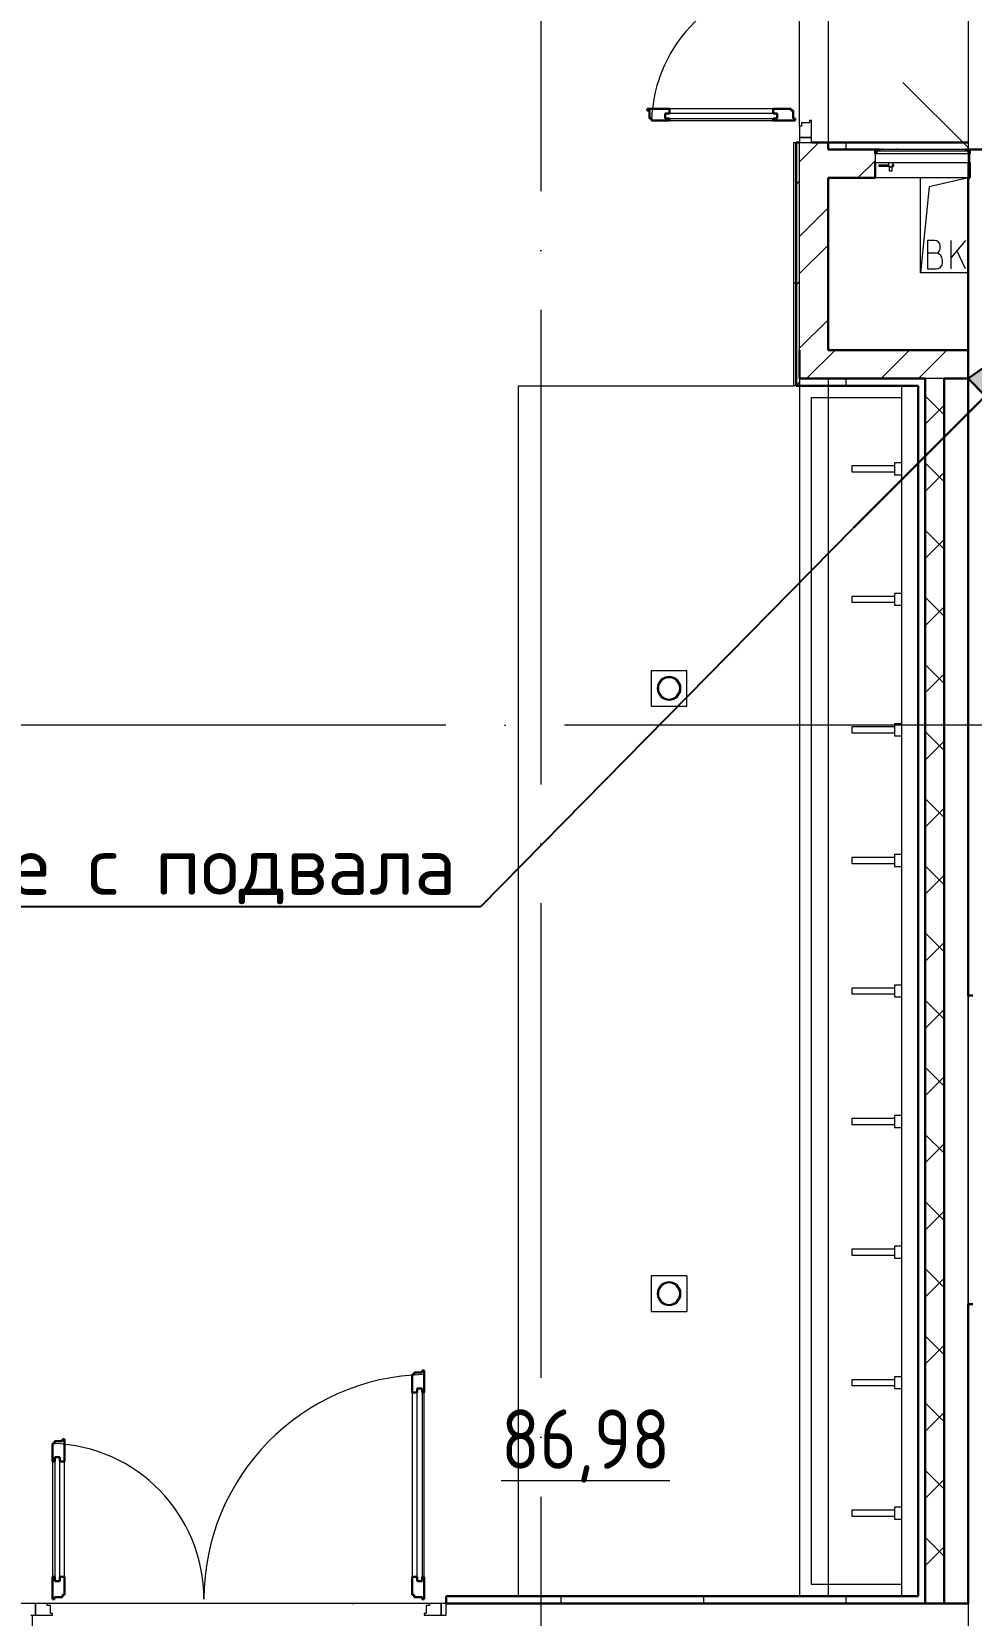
# Model space of a CAD drawing. Header units: millimetres. Extents: x -695119 to 412940, y -249585 to 622758.
# Drawn here: x 12396 to 16356, y 92885 to 99557 of the extents above; entities that cross this region are included whole.
import ezdxf
from ezdxf import colors
from ezdxf.entities.mleader import LeaderData, LeaderLine
from ezdxf.math import Vec2, Vec3

# ---------------------------------------------------------------- set-up
doc = ezdxf.new("R2010")
doc.units = ezdxf.units.MM
for name, pattern in [('ADSK_Линия сетки', [25, 20, -2.5, 0, -2.5]), ('ADSK_Сверху', [450, 300, -150]), ('Сверху', [3.96875, 2.38125, -1.5875])]:
    doc.linetypes.add(name, pattern=pattern)
for name, color, linetype, lineweight in [('Двери', 8, 'Continuous', 9), ('Линии', 7, 'Continuous', 9), ('Марки помещений', 8, 'Continuous', 20), ('Оборудование', 8, 'Continuous', 18), ('Ограждение', 8, 'Continuous', 9), ('Оси', 252, 'Continuous', 9), ('Перекрытие', 252, 'Continuous', 18), ('Сантехника', 252, 'Continuous', 18), ('Стены внутренние', 252, 'Continuous', 18), ('Стены наружные', 252, 'Continuous', 18), ('Стены штриховка', 7, 'Continuous', 9), ('Стрелки', 7, 'Continuous', 30)]:
    doc.layers.add(name, color=color, linetype=linetype, lineweight=lineweight)
doc.layers.add('Двери открывание', color=7, linetype='Continuous', lineweight=9, true_color=0xc0c0c0)
doc.layers.add('Узлы', color=7, linetype='Continuous')
doc.styles.add('GOST Common_3', font='', dxfattribs={"height": 3.5})
doc.styles.add('Mipgost_5', font='', dxfattribs={"height": 250})
doc.styles.get('GOST Common_3').set_extended_font_data('GOST type B')
doc.styles.get('Mipgost_5').set_extended_font_data('Mipgost')

# ---------------------------------------------------------------- blocks, each defined once
blk = doc.blocks.new('1 этаж')
at = {"layer": 'Ограждение', "true_color": 0x636466}
h = blk.add_hatch(dxfattribs=at)
h.set_pattern_fill('FP_40', color=251, style=0, pattern_type=2)
h.set_pattern_definition([(0, (-32176.8, 98), (0, 600), []), (90, (-32176.8, 98), (-600, 4e-14), [])])
h.paths.add_polyline_path([(-29342.7, 16888.3), (-29332.7, 16888.3), (-29332.7, 17913.3), (-29342.7, 17913.3), (-29342.7, 16918.3)])
at = {"color": 251, "lineweight": 18, "true_color": 0x636466}
for p, q in [((-28807.8, 17363.3), (-28807.8, 17763.3)), ((-28607.8, 17763.3), (-28771.6, 17726.4)), ((-28771.6, 17726.4), (-28807.8, 17363.3)), ((-28748.6, 17500.5), (-28778.6, 17500.5)), ((-28778.6, 17500.5), (-28778.6, 17380.5)), ((-28618.6, 17500.5), (-28678.6, 17429)), ((-28678.6, 17380.5), (-28678.6, 17500.5)), ((-28745.3, 17447.1), (-28778.6, 17447.1)), ((-28725.3, 17467.1), (-28725.3, 17477.1)), ((-28715.3, 17407.1), (-28715.3, 17417.1)), ((-28618.6, 17380.5), (-28654.6, 17457.6)), ((-28607.8, 17363.3), (-28807.8, 17363.3)), ((-28778.6, 17380.5), (-28742, 17380.5))]:
    blk.add_line(p, q, dxfattribs=at)
for centre, radius, start, end in [((-28748.6, 17477.1), 23.3, 0, 90), ((-28745.3, 17467.1), 20, 270, 0), ((-28745.3, 17417.1), 30, 0, 90), ((-28742, 17407.1), 26.7, 270, 0)]:
    blk.add_arc(centre, radius, start, end, dxfattribs=at)
at = {"layer": 'Двери', "color": 251, "lineweight": 30, "true_color": 0x636466}
for p, q in [((-29865.7, 18055.3), (-29959.7, 18055.3)), ((-29959.7, 18055.3), (-29959.7, 18047.3)), ((-29959.7, 18047.3), (-29950.7, 18047.3)), ((-29950.7, 18047.3), (-29950.7, 18013.3)), ((-29950.7, 18013.3), (-29941.7, 18013.3)), ((-29941.7, 18013.3), (-29941.7, 18005.3)), ((-29865.7, 18035.3), (-29883.7, 18035.3)), ((-29883.7, 18035.3), (-29883.7, 18014.3)), ((-29883.7, 18014.3), (-29865.7, 18014.3)), ((-29865.7, 18055.3), (-29865.7, 18035.3)), ((-29865.7, 18014.3), (-29865.7, 18005.3)), ((-29353.7, 18055.3), (-29429.7, 18055.3)), ((-29429.7, 18055.3), (-29429.7, 18035.3)), ((-29429.7, 18035.3), (-29411.7, 18035.3)), ((-29429.7, 18014.3), (-29429.7, 18005.3)), ((-29411.7, 18014.3), (-29429.7, 18014.3)), ((-29411.7, 18035.3), (-29411.7, 18014.3)), ((-29353.7, 18047.3), (-29353.7, 18055.3)), ((-29344.7, 18047.3), (-29353.7, 18047.3)), ((-29344.7, 18013.3), (-29344.7, 18047.3)), ((-29335.7, 18013.3), (-29344.7, 18013.3)), ((-29335.7, 18005.3), (-29335.7, 18013.3)), ((-29941.7, 18005.3), (-29865.7, 18005.3)), ((-29429.7, 18005.3), (-29335.7, 18005.3)), ((-30941.8, 12722.3), (-30949.8, 12722.3)), ((-30949.8, 12722.3), (-30949.8, 12646.3)), ((-30907.8, 12731.3), (-30941.8, 12731.3)), ((-30941.8, 12731.3), (-30941.8, 12722.3)), ((-30899.8, 12740.3), (-30907.8, 12740.3)), ((-30907.8, 12740.3), (-30907.8, 12731.3)), ((-30899.8, 12646.3), (-30899.8, 12740.3)), ((-30949.8, 12646.3), (-30929.8, 12646.3)), ((-30929.8, 12646.3), (-30929.8, 12664.3)), ((-30929.8, 12664.3), (-30908.8, 12664.3)), ((-30908.8, 12664.3), (-30908.8, 12646.3)), ((-30908.8, 12646.3), (-30899.8, 12646.3)), ((-32457.8, 12432.3), (-32465.8, 12432.3)), ((-32465.8, 12432.3), (-32465.8, 12356.3)), ((-32423.8, 12441.3), (-32457.8, 12441.3)), ((-32457.8, 12441.3), (-32457.8, 12432.3)), ((-32415.8, 12450.3), (-32423.8, 12450.3)), ((-32423.8, 12450.3), (-32423.8, 12441.3)), ((-32415.8, 12356.3), (-32415.8, 12450.3)), ((-32456.8, 12356.3), (-32465.8, 12356.3)), ((-32456.8, 12374.3), (-32456.8, 12356.3)), ((-32435.8, 12374.3), (-32456.8, 12374.3)), ((-32435.8, 12356.3), (-32435.8, 12374.3)), ((-32415.8, 12356.3), (-32435.8, 12356.3)), ((-32465.8, 11870.3), (-32465.8, 11776.3)), ((-32456.8, 11870.3), (-32465.8, 11870.3)), ((-32456.8, 11852.3), (-32456.8, 11870.3)), ((-32435.8, 11852.3), (-32456.8, 11852.3)), ((-32435.8, 11870.3), (-32435.8, 11852.3)), ((-32415.8, 11870.3), (-32435.8, 11870.3)), ((-32415.8, 11794.3), (-32415.8, 11870.3)), ((-30949.8, 11870.3), (-30949.8, 11794.3)), ((-30949.8, 11870.3), (-30929.8, 11870.3)), ((-30929.8, 11870.3), (-30929.8, 11852.3)), ((-30929.8, 11852.3), (-30908.8, 11852.3)), ((-30908.8, 11870.3), (-30899.8, 11870.3)), ((-30908.8, 11852.3), (-30908.8, 11870.3)), ((-30899.8, 11776.3), (-30899.8, 11870.3)), ((-32465.8, 11776.3), (-32457.8, 11776.3)), ((-32457.8, 11776.3), (-32457.8, 11785.3)), ((-32457.8, 11785.3), (-32423.8, 11785.3)), ((-32423.8, 11785.3), (-32423.8, 11794.3)), ((-32423.8, 11794.3), (-32415.8, 11794.3)), ((-30949.8, 11794.3), (-30941.8, 11794.3)), ((-30941.8, 11794.3), (-30941.8, 11785.3)), ((-30941.8, 11785.3), (-30907.8, 11785.3)), ((-30907.8, 11785.3), (-30907.8, 11776.3)), ((-30907.8, 11776.3), (-30899.8, 11776.3))]:
    blk.add_line(p, q, dxfattribs=at)
at = {"layer": 'Двери', "color": 251, "true_color": 0x636466}
for p, q in [((-29411.7, 18035.3), (-29883.7, 18035.3)), ((-29883.7, 18035.3), (-29883.7, 18014.3)), ((-29883.7, 18014.3), (-29411.7, 18014.3)), ((-29429.7, 18055.3), (-29865.7, 18055.3)), ((-29411.7, 18014.3), (-29411.7, 18035.3)), ((-29865.7, 18005.3), (-29429.7, 18005.3)), ((-29317.7, 17982.3), (-29317.7, 17933.3)), ((-29309.7, 17982.3), (-29317.7, 17982.3)), ((-29275.7, 17996.3), (-29309.7, 17996.3)), ((-29309.7, 17996.3), (-29309.7, 17982.3)), ((-29267.7, 18005.3), (-29275.7, 18005.3)), ((-29275.7, 18005.3), (-29275.7, 17996.3)), ((-29267.7, 17933.3), (-29267.7, 18005.3)), ((-29267.7, 17933.3), (-29317.7, 17933.3)), ((-29317.7, 17933.3), (-29317.7, 17913.3)), ((-29317.7, 17933.3), (-29267.7, 17933.3)), ((-29317.7, 17913.3), (-29267.7, 17913.3)), ((-29267.7, 17913.3), (-29267.7, 17933.3)), ((-30949.8, 12646.3), (-30949.8, 11870.3)), ((-30929.8, 11852.3), (-30929.8, 12664.3)), ((-30929.8, 12664.3), (-30908.8, 12664.3)), ((-30908.8, 12664.3), (-30908.8, 11852.3)), ((-30899.8, 11870.3), (-30899.8, 12646.3)), ((-32465.8, 12356.3), (-32465.8, 11870.3)), ((-32456.8, 12374.3), (-32456.8, 11852.3)), ((-32435.8, 12374.3), (-32456.8, 12374.3)), ((-32435.8, 11852.3), (-32435.8, 12374.3)), ((-32415.8, 11870.3), (-32415.8, 12356.3)), ((-32456.8, 11852.3), (-32435.8, 11852.3)), ((-30908.8, 11852.3), (-30929.8, 11852.3)), ((-32537.8, 11758.3), (-32557.8, 11758.3)), ((-32537.8, 11708.3), (-32537.8, 11758.3)), ((-32488.8, 11758.3), (-32537.8, 11758.3)), ((-32537.8, 11758.3), (-32537.8, 11708.3)), ((-32488.8, 11750.3), (-32488.8, 11758.3)), ((-32474.8, 11750.3), (-32488.8, 11750.3)), ((-32474.8, 11716.3), (-32474.8, 11750.3)), ((-30876.8, 11750.3), (-30890.8, 11750.3)), ((-30890.8, 11750.3), (-30890.8, 11716.3)), ((-30876.8, 11758.3), (-30876.8, 11750.3)), ((-30827.8, 11758.3), (-30876.8, 11758.3)), ((-30807.8, 11758.3), (-30827.8, 11758.3)), ((-30827.8, 11758.3), (-30827.8, 11708.3)), ((-30827.8, 11708.3), (-30827.8, 11758.3)), ((-30807.8, 11708.3), (-30807.8, 11758.3)), ((-32557.8, 11708.3), (-32537.8, 11708.3)), ((-32537.8, 11708.3), (-32465.8, 11708.3)), ((-32465.8, 11716.3), (-32474.8, 11716.3)), ((-32465.8, 11708.3), (-32465.8, 11716.3)), ((-30890.8, 11716.3), (-30899.8, 11716.3)), ((-30899.8, 11716.3), (-30899.8, 11708.3)), ((-30899.8, 11708.3), (-30827.8, 11708.3)), ((-30827.8, 11708.3), (-30807.8, 11708.3))]:
    blk.add_line(p, q, dxfattribs=at)
at = {"layer": 'Двери открывание', "color": 251, "true_color": 0x636466}
for centre, radius, start, end in [((-29335.7, 17987.3), 606, 90, 178.29789), ((-30881.8, 11776.3), 946, 91.09026, 180), ((-32483.8, 11776.3), 656, 0, 88.42766)]:
    blk.add_arc(centre, radius, start, end, dxfattribs=at)
at = {"layer": 'Линии', "color": 251, "linetype": 'ADSK_Сверху', "ltscale": 100, "true_color": 0x636466}
for p, q in [((-29317.7, 16918.3), (-29317.7, 11788.3)), ((-29197.7, 16918.3), (-29197.7, 11788.3))]:
    blk.add_line(p, q, dxfattribs=at)
at = {"layer": 'Оборудование', "color": 251, "true_color": 0x636466}
for p, q in [((-28607.8, 17891.2), (-28882.7, 18166.1)), ((-28618.8, 17883.3), (-28980.8, 17883.3)), ((-28980.8, 17883.3), (-28980.8, 17877.8)), ((-28971.8, 17885.3), (-28971.8, 17883.3)), ((-28967.8, 17885.3), (-28971.8, 17885.3)), ((-28967.8, 17885.3), (-28907.3, 17885.3)), ((-28903.3, 17885.3), (-28907.3, 17885.3)), ((-28903.3, 17883.3), (-28903.3, 17885.3)), ((-28618.8, 17877.8), (-28618.8, 17883.3)), ((-28999.8, 17864.7), (-28999.8, 17828.3)), ((-28999.8, 17828.3), (-28599.8, 17828.3)), ((-28600.8, 17865.6), (-28998.9, 17865.6)), ((-28992.8, 17875.3), (-28992.8, 17865.6)), ((-28607.8, 17876.3), (-28991.9, 17876.3)), ((-28938.2, 17817.9), (-28984, 17817.9)), ((-28984, 17817.9), (-28984, 17812.9)), ((-28984, 17812.9), (-28938.2, 17812.9)), ((-28943, 17828.3), (-28943, 17812.4)), ((-28920.3, 17817.9), (-28928.5, 17817.9)), ((-28928.5, 17812.9), (-28920.3, 17812.9)), ((-28923.7, 17812.4), (-28923.7, 17828.3)), ((-28920.3, 17812.9), (-28920.3, 17817.9)), ((-28606.8, 17865.6), (-28606.8, 17875.3)), ((-28599.8, 17828.3), (-28599.8, 17864.7)), ((-28943, 17812.4), (-28923.7, 17812.4)), ((-28941.4, 17812.4), (-28939.5, 17810.4)), ((-28939.5, 17810.4), (-28939.5, 17792.9)), ((-28939.5, 17810.4), (-28927.2, 17810.4)), ((-28939.5, 17792.9), (-28927.2, 17792.9)), ((-28927.2, 17810.4), (-28925.3, 17812.4)), ((-28927.2, 17792.9), (-28927.2, 17810.4))]:
    blk.add_line(p, q, dxfattribs=at)
for points, knots in [([(-28998.9, 17865.6), (-28999, 17865.6), (-28999.1, 17865.6), (-28999.3, 17865.5), (-28999.4, 17865.4), (-28999.6, 17865.3), (-28999.7, 17865.1), (-28999.8, 17864.9), (-28999.8, 17864.7), (-28999.8, 17864.7)], [0, 0, 0, 0, 0.166667, 0.25, 0.333333, 0.5, 0.666667, 0.833333, 1, 1, 1, 1]), ([(-28991.9, 17876.3), (-28992, 17876.3), (-28992.1, 17876.3), (-28992.3, 17876.2), (-28992.4, 17876.1), (-28992.5, 17876.1), (-28992.6, 17875.9), (-28992.7, 17875.8), (-28992.8, 17875.6), (-28992.8, 17875.4), (-28992.8, 17875.3)], [0, 0, 0, 0, 0.166667, 0.25, 0.333333, 0.416667, 0.541667, 0.666667, 0.833333, 1, 1, 1, 1]), ([(-28980.8, 17877.8), (-28980.8, 17877.7), (-28980.9, 17877.5), (-28981, 17877.2), (-28981, 17877), (-28981.2, 17876.9), (-28981.3, 17876.7), (-28981.4, 17876.6), (-28981.6, 17876.5), (-28981.8, 17876.4), (-28982, 17876.3), (-28982.2, 17876.3), (-28982.4, 17876.3)], [0, 0, 0, 0, 0.166667, 0.25, 0.333333, 0.416667, 0.5, 0.583333, 0.666667, 0.75, 0.833333, 1, 1, 1, 1]), ([(-28617.3, 17876.3), (-28617.4, 17876.3), (-28617.6, 17876.3), (-28617.9, 17876.4), (-28618.1, 17876.5), (-28618.2, 17876.6), (-28618.4, 17876.7), (-28618.5, 17876.9), (-28618.6, 17877), (-28618.7, 17877.2), (-28618.8, 17877.5), (-28618.8, 17877.7), (-28618.8, 17877.8)], [-1, -1, -1, -1, -0.833333, -0.75, -0.666667, -0.583333, -0.5, -0.416667, -0.333333, -0.25, -0.166667, 0, 0, 0, 0]), ([(-28606.8, 17875.3), (-28606.8, 17875.4), (-28606.9, 17875.6), (-28607, 17875.8), (-28607.1, 17875.9), (-28607.2, 17876.1), (-28607.3, 17876.1), (-28607.4, 17876.2), (-28607.6, 17876.3), (-28607.7, 17876.3), (-28607.8, 17876.3)], [-1, -1, -1, -1, -0.833333, -0.666667, -0.541667, -0.416667, -0.333333, -0.25, -0.166667, 0, 0, 0, 0]), ([(-28599.8, 17864.7), (-28599.8, 17864.7), (-28599.9, 17864.9), (-28600, 17865.1), (-28600.1, 17865.3), (-28600.3, 17865.4), (-28600.4, 17865.5), (-28600.6, 17865.6), (-28600.7, 17865.6), (-28600.8, 17865.6)], [-1, -1, -1, -1, -0.833333, -0.666667, -0.5, -0.333333, -0.25, -0.166667, 0, 0, 0, 0])]:
    blk.add_open_spline(points, degree=3, knots=knots, dxfattribs=at)
at = {"layer": 'Ограждение', "color": 251, "true_color": 0x636466}
for p, q in [((-29342.7, 17913.3), (-29332.7, 17913.3)), ((-29342.7, 17913.3), (-29342.7, 16888.3)), ((-29332.7, 16888.3), (-29342.7, 16888.3))]:
    blk.add_line(p, q, dxfattribs=at)
at = {"layer": 'Оси', "color": 251, "linetype": 'ADSK_Линия сетки', "ltscale": 100, "true_color": 0x636466}
for p, q in [((-30407.8, 32208.9), (-30407.8, -33767.9)), ((-28607.8, 32208.9), (-28607.8, -33767.9)), ((-807.8, 15458.3), (-72530.1, 15458.3)), ((-26450.4, 11758.3), (-72530.1, 11758.3))]:
    blk.add_line(p, q, dxfattribs=at)
at = {"layer": 'Перекрытие', "color": 251, "ltscale": 100, "true_color": 0x636466}
for p, q in [((-28807.8, 17363.3), (-28807.8, 17763.3)), ((-28607.8, 17363.3), (-28807.8, 17363.3)), ((-30502.7, 16888.3), (-29342.7, 16888.3)), ((-30502.7, 11788.3), (-30502.7, 16888.3)), ((-29942.6, 15688.3), (-29792.6, 15688.3)), ((-29942.6, 15688.3), (-29942.6, 15538.3)), ((-29792.6, 15538.3), (-29792.6, 15688.3)), ((-29942.6, 15538.3), (-29792.6, 15538.3)), ((-29942.6, 13138.3), (-29942.6, 12988.3)), ((-29792.6, 13138.3), (-29942.6, 13138.3)), ((-29792.6, 13138.3), (-29792.6, 12988.3)), ((-29942.6, 12988.3), (-29792.6, 12988.3)), ((-30876.8, 11758.3), (-32488.8, 11758.3))]:
    blk.add_line(p, q, dxfattribs=at)
at = {"layer": 'Сантехника', "color": 251, "true_color": 0x636466}
for p, q in [((-29317.7, 16888.3), (-29317.7, 11788.3)), ((-28887.8, 16888.3), (-28887.8, 11788.3)), ((-29267.6, 16838.3), (-28887.8, 16838.3)), ((-29267.6, 11838.3), (-29267.6, 16838.3)), ((-28917.8, 16550.8), (-29097.8, 16550.8)), ((-29097.8, 16550.8), (-29097.8, 16525.8)), ((-28887.8, 16563.3), (-28917.8, 16563.3)), ((-28917.8, 16563.3), (-28917.8, 16513.3)), ((-29097.8, 16525.8), (-28917.8, 16525.8)), ((-28917.8, 16513.3), (-28887.8, 16513.3)), ((-28887.8, 16013.3), (-28917.8, 16013.3)), ((-28917.8, 16013.3), (-28917.8, 15963.3)), ((-28917.8, 16000.8), (-29097.8, 16000.8)), ((-29097.8, 16000.8), (-29097.8, 15975.8)), ((-29097.8, 15975.8), (-28917.8, 15975.8)), ((-28917.8, 15963.3), (-28887.8, 15963.3)), ((-28917.8, 15450.8), (-29097.8, 15450.8)), ((-29097.8, 15450.8), (-29097.8, 15425.8)), ((-29097.8, 15425.8), (-28917.8, 15425.8)), ((-28887.8, 15463.3), (-28917.8, 15463.3)), ((-28917.8, 15463.3), (-28917.8, 15413.3)), ((-28917.8, 15413.3), (-28887.8, 15413.3)), ((-28917.8, 14900.8), (-29097.8, 14900.8)), ((-29097.8, 14900.8), (-29097.8, 14875.8)), ((-28887.8, 14913.3), (-28917.8, 14913.3)), ((-28917.8, 14913.3), (-28917.8, 14863.3)), ((-29097.8, 14875.8), (-28917.8, 14875.8)), ((-28917.8, 14863.3), (-28887.8, 14863.3)), ((-28917.8, 14350.8), (-29097.8, 14350.8)), ((-29097.8, 14350.8), (-29097.8, 14325.8)), ((-28887.8, 14363.3), (-28917.8, 14363.3)), ((-28917.8, 14363.3), (-28917.8, 14313.3)), ((-29097.8, 14325.8), (-28917.8, 14325.8)), ((-28917.8, 14313.3), (-28887.8, 14313.3)), ((-28887.8, 13813.3), (-28917.8, 13813.3)), ((-28917.8, 13813.3), (-28917.8, 13763.3)), ((-28917.8, 13800.8), (-29097.8, 13800.8)), ((-29097.8, 13800.8), (-29097.8, 13775.8)), ((-29097.8, 13775.8), (-28917.8, 13775.8)), ((-28917.8, 13763.3), (-28887.8, 13763.3)), ((-28917.8, 13250.8), (-29097.8, 13250.8)), ((-29097.8, 13250.8), (-29097.8, 13225.8)), ((-29097.8, 13225.8), (-28917.8, 13225.8)), ((-28887.8, 13263.3), (-28917.8, 13263.3)), ((-28917.8, 13263.3), (-28917.8, 13213.3)), ((-28917.8, 13213.3), (-28887.8, 13213.3)), ((-28917.8, 12700.8), (-29097.8, 12700.8)), ((-29097.8, 12700.8), (-29097.8, 12675.8)), ((-29097.8, 12675.8), (-28917.8, 12675.8)), ((-28887.8, 12713.3), (-28917.8, 12713.3)), ((-28917.8, 12713.3), (-28917.8, 12663.3)), ((-28917.8, 12663.3), (-28887.8, 12663.3)), ((-28917.8, 12150.8), (-29097.8, 12150.8)), ((-29097.8, 12150.8), (-29097.8, 12125.8)), ((-28887.8, 12163.3), (-28917.8, 12163.3)), ((-28917.8, 12163.3), (-28917.8, 12113.3)), ((-29097.8, 12125.8), (-28917.8, 12125.8)), ((-28917.8, 12113.3), (-28887.8, 12113.3)), ((-28887.8, 11838.3), (-29267.6, 11838.3))]:
    blk.add_line(p, q, dxfattribs=at)
for centre, radius, start, end in [((-29867.6, 15613.3), 50, 0, 180), ((-29867.6, 15613.3), 50, 180, 0), ((-29867.6, 15613.3), 45, 0, 180), ((-29867.6, 15613.3), 45, 180, 0), ((-29867.6, 13063.3), 50, 0, 180), ((-29867.6, 13063.3), 45, 0, 180), ((-29867.6, 13063.3), 50, 180, 0), ((-29867.6, 13063.3), 45, 180, 0)]:
    blk.add_arc(centre, radius, start, end, dxfattribs=at)
at = {"layer": 'Стены внутренние', "color": 251, "true_color": 0x636466}
for p, q in [((-28607.8, 17875.6), (-28607.8, 17883.3)), ((-28607.8, 17763.3), (-28607.8, 17828.3)), ((-28607.8, 13019.3), (-28607.8, 14319.3))]:
    blk.add_line(p, q, dxfattribs=at)
at = {"layer": 'Стены внутренние', "color": 251, "lineweight": 30, "true_color": 0x636466}
for p, q in [((-28599.8, 17883.3), (-28599.8, 17864.9)), ((-28599.8, 17828.3), (-28599.8, 17763.3)), ((-28599.8, 17763.3), (-28607.8, 17763.3)), ((-28607.8, 17763.3), (-28607.8, 17038.3)), ((-28607.8, 16918.3), (-28607.8, 15458.3)), ((-28607.8, 15458.3), (-28607.8, 14319.3)), ((-28607.8, 14319.3), (-28587.8, 14319.3)), ((-28607.8, 13019.3), (-28607.8, 11758.3)), ((-28587.8, 13019.3), (-28607.8, 13019.3)), ((-28607.8, 11758.3), (-28707.8, 11758.3))]:
    blk.add_line(p, q, dxfattribs=at)
at = {"layer": 'Стены наружные', "color": 251, "true_color": 0x636466}
for p, q in [((-29197.7, 19613.3), (-29197.7, 17913.3)), ((-29317.7, 17982.3), (-29317.7, 19544.3)), ((-28607.8, 17763.3), (-28999.8, 17763.3)), ((-32550.3, 11638.3), (-32550.3, 11708.3))]:
    blk.add_line(p, q, dxfattribs=at)
at = {"layer": 'Стены наружные', "color": 251, "lineweight": 30, "true_color": 0x636466}
for p, q in [((-29317.7, 17913.3), (-29332.7, 17913.3)), ((-29332.7, 17913.3), (-29332.7, 16888.3)), ((-28607.8, 17913.3), (-29267.7, 17913.3)), ((-29197.7, 17883.3), (-29197.7, 17913.3)), ((-29197.7, 17883.3), (-28980.8, 17883.3)), ((-28999.8, 17864.9), (-28999.8, 17883.3)), ((-28618.8, 17883.3), (-28607.8, 17883.3)), ((-28999.8, 17763.3), (-28999.8, 17828.3)), ((-29197.7, 17763.3), (-28999.8, 17763.3)), ((-29197.7, 17038.3), (-29197.7, 17763.3)), ((-29317.7, 17038.3), (-29317.7, 16918.3)), ((-28607.8, 17038.3), (-29197.7, 17038.3)), ((-28607.8, 16918.3), (-28607.8, 17038.3)), ((-29332.7, 16888.3), (-28817.8, 16888.3)), ((-29317.7, 16918.3), (-28787.8, 16918.3)), ((-28817.8, 16888.3), (-28817.8, 11788.3)), ((-28787.8, 16918.3), (-28787.8, 11758.3)), ((-28707.8, 16918.3), (-28607.8, 16918.3)), ((-28707.8, 11758.3), (-28707.8, 16918.3)), ((-28817.8, 11788.3), (-30807.8, 11788.3)), ((-30807.8, 11788.3), (-30807.8, 11758.3)), ((-30807.8, 11758.3), (-28707.8, 11758.3))]:
    blk.add_line(p, q, dxfattribs=at)
at = {"layer": 'Стены наружные', "color": 251, "linetype": 'Continuous', "lineweight": 9, "true_color": 0x636466}
for p, q in [((-29317.7, 17831.8), (-29236.2, 17913.3)), ((-29121.8, 17883.3), (-29121.8, 17913.3)), ((-29071.9, 17763.3), (-28999.8, 17835.3)), ((-29332.7, 17736.4), (-29317.7, 17751.4)), ((-29317.7, 17517.5), (-29197.7, 17637.5)), ((-29317.7, 17360.4), (-29197.7, 17480.4)), ((-29332.7, 17312.1), (-29317.7, 17327.1)), ((-29317.7, 17046), (-29197.7, 17166)), ((-29288.3, 16918.3), (-29168.3, 17038.3)), ((-28974, 16918.3), (-28854, 17038.3)), ((-28816.8, 16918.3), (-28696.8, 17038.3)), ((-29332.3, 16888.3), (-29317.7, 16902.9)), ((-29121.8, 16888.3), (-29121.8, 16918.3)), ((-28707.8, 16765.8), (-28787.8, 16845.8)), ((-28787.8, 16725.6), (-28707.8, 16805.6)), ((-28707.8, 16483), (-28787.8, 16563)), ((-28787.8, 16442.8), (-28707.8, 16522.8)), ((-28707.8, 16200.1), (-28787.8, 16280.1)), ((-28787.8, 16159.9), (-28707.8, 16239.9)), ((-28707.8, 15917.3), (-28787.8, 15997.3)), ((-28787.8, 15877.1), (-28707.8, 15957.1)), ((-28707.8, 15634.4), (-28787.8, 15714.4)), ((-28787.8, 15594.3), (-28707.8, 15674.3)), ((-28707.8, 15351.6), (-28787.8, 15431.6)), ((-28787.8, 15311.4), (-28707.8, 15391.4)), ((-28707.8, 15068.8), (-28787.8, 15148.8)), ((-28787.8, 15028.6), (-28707.8, 15108.6)), ((-28707.8, 14785.9), (-28787.8, 14865.9)), ((-28787.8, 14745.7), (-28707.8, 14825.7)), ((-28707.8, 14503.1), (-28787.8, 14583.1)), ((-28787.8, 14462.9), (-28707.8, 14542.9)), ((-28707.8, 14220.2), (-28787.8, 14300.2)), ((-28787.8, 14180), (-28707.8, 14260)), ((-28707.8, 13937.4), (-28787.8, 14017.4)), ((-28787.8, 13897.2), (-28707.8, 13977.2)), ((-28707.8, 13654.5), (-28787.8, 13734.5)), ((-28787.8, 13614.4), (-28707.8, 13694.4)), ((-28707.8, 13371.7), (-28787.8, 13451.7)), ((-28787.8, 13331.5), (-28707.8, 13411.5)), ((-28707.8, 13088.9), (-28787.8, 13168.9)), ((-28787.8, 13048.7), (-28707.8, 13128.7)), ((-28707.8, 12806), (-28787.8, 12886)), ((-28787.8, 12765.8), (-28707.8, 12845.8)), ((-28707.8, 12523.2), (-28787.8, 12603.2)), ((-28787.8, 12483), (-28707.8, 12563)), ((-28707.8, 12240.3), (-28787.8, 12320.3)), ((-28787.8, 12200.1), (-28707.8, 12280.1)), ((-28707.8, 11957.5), (-28787.8, 12037.5)), ((-28787.8, 11917.3), (-28707.8, 11997.3)), ((-30321.8, 11758.3), (-30321.8, 11788.3)), ((-29721.8, 11758.3), (-29721.8, 11788.3)), ((-29121.8, 11758.3), (-29121.8, 11788.3))]:
    blk.add_line(p, q, dxfattribs=at)
at = {"layer": 'Стены штриховка', "color": 251, "true_color": 0x636466}
for p, q in [((-29317.7, 17038.3), (-29317.7, 17913.3)), ((-29317.7, 16918.3), (-29317.7, 16888.3)), ((-28707.8, 16918.3), (-28787.8, 16918.3))]:
    blk.add_line(p, q, dxfattribs=at)
at = {"layer": 'Узлы', "color": 251, "linetype": 'Сверху', "lineweight": 9, "true_color": 0x636466}
blk.add_line((-28607.8, 19613.3), (-28607.8, 17883.3), dxfattribs=at)
at = {"layer": 'Узлы', "color": 251, "lineweight": 30, "true_color": 0x636466}
blk.add_line((-28607.8, 17883.3), (-28217.8, 17883.3), dxfattribs=at)
at = {"layer": 'Марки помещений', "color": 251, "true_color": 0x636466, "style": 'GOST Common_3', "width": 0.9}
blk.add_text('%%U86,98', height=250, dxfattribs=at).set_placement((-30574.8, 12325.7))
blk = doc.blocks.new('сверху')
h = blk.add_hatch(color=256)
h.paths.add_polyline_path([(17903017.8, 7813369.2), (17903082.4, 7813304.1), (17902660.7, 7812873.4)])
h.paths.add_polyline_path([(17903082.4, 7813304.1), (17903088.5, 7813297.9), (17903159.3, 7813226.6), (17902660.7, 7812873.4)])
blk.add_hatch(color=256).paths.add_polyline_path([(17902551.7, 7812899.3, -1), (17902619.1, 7812698.1, -1)])
at = {"lineweight": 30}
blk.add_line((17902660.7, 7812873.4), (17903643.7, 7813857.6), dxfattribs=at)
for p, q in [((17902660.7, 7812873.4), (17903017.8, 7813369.2)), ((17903017.8, 7813369.2), (17903088.5, 7813297.9)), ((17903159.3, 7813226.6), (17903088.5, 7813297.9)), ((17902660.7, 7812873.4), (17903159.3, 7813226.6))]:
    blk.add_line(p, q)
blk.add_circle((17902585.4, 7812798.7), 106.1)

msp = doc.modelspace()

# ---------------------------------------------------------------- block references
msp.add_blockref('1 этаж', (44950.089, 81176.937))
at = {"layer": 'Стрелки', "rotation": 180}
msp.add_blockref('сверху', (17919501.54, 7911322.149), dxfattribs=at)

# ---------------------------------------------------------------- next in the draw order: leaders
ml = msp.add_multileader_mtext('Standard')
ml.set_content('{\\fISOCPEUR|b0|i0|c204|p34;2хКВПнг(А)-LSLTx-5е с подвала}', color=256, style='Mipgost_5')
ml.set_leader_properties()
ml.build(insert=Vec2(0, 0))
ml.multileader.update_dxf_attribs({"text_left_attachment_type": 6, "text_right_attachment_type": 6, "dogleg_length": 100})
ctx = ml.context
ctx.base_point, ctx.char_height, ctx.plane_origin = Vec3(9158.036, 95870.378), 250, Vec3(25573.678, 89748.805)
ctx.left_attachment, ctx.right_attachment, ctx.text_align_type = 6, 6, 2
notes = []
notes.append((ctx, [(0, (1, 1, 0), (14287.036, 95870.378), (-1, 0), 100, [(0, [(15857.847, 97464.537)], 0, [])])]))
ctx.mtext.insert, ctx.mtext.width, ctx.mtext.defined_height, ctx.mtext.alignment, ctx.mtext.flow_direction = Vec3(14185.036, 96170.378), 5223.45881, 278.595, 3, 5
ctx.mtext.has_bg_fill, ctx.mtext.bg_color, ctx.mtext.bg_scale_factor, ctx.mtext.bg_transparency, ctx.mtext.use_window_bg_color = 1, -1027028792, 1.5, 0, 1
for ctx, leaders in notes:
    for number, flags, end, landing, length, lines in leaders:
        leader = LeaderData()
        leader.index, (leader.has_last_leader_line, leader.has_dogleg_vector, leader.attachment_direction) = number, flags
        leader.last_leader_point, leader.dogleg_vector, leader.dogleg_length = Vec3(end), Vec3(landing), length
        for number, points, colour, breaks in lines:
            line = LeaderLine()
            line.index, line.vertices, line.color, line.breaks = number, Vec3.list(points), colors.encode_raw_color(colour), breaks
            leader.lines.append(line)
        ctx.leaders.append(leader)

doc.saveas('drawing.dxf')
